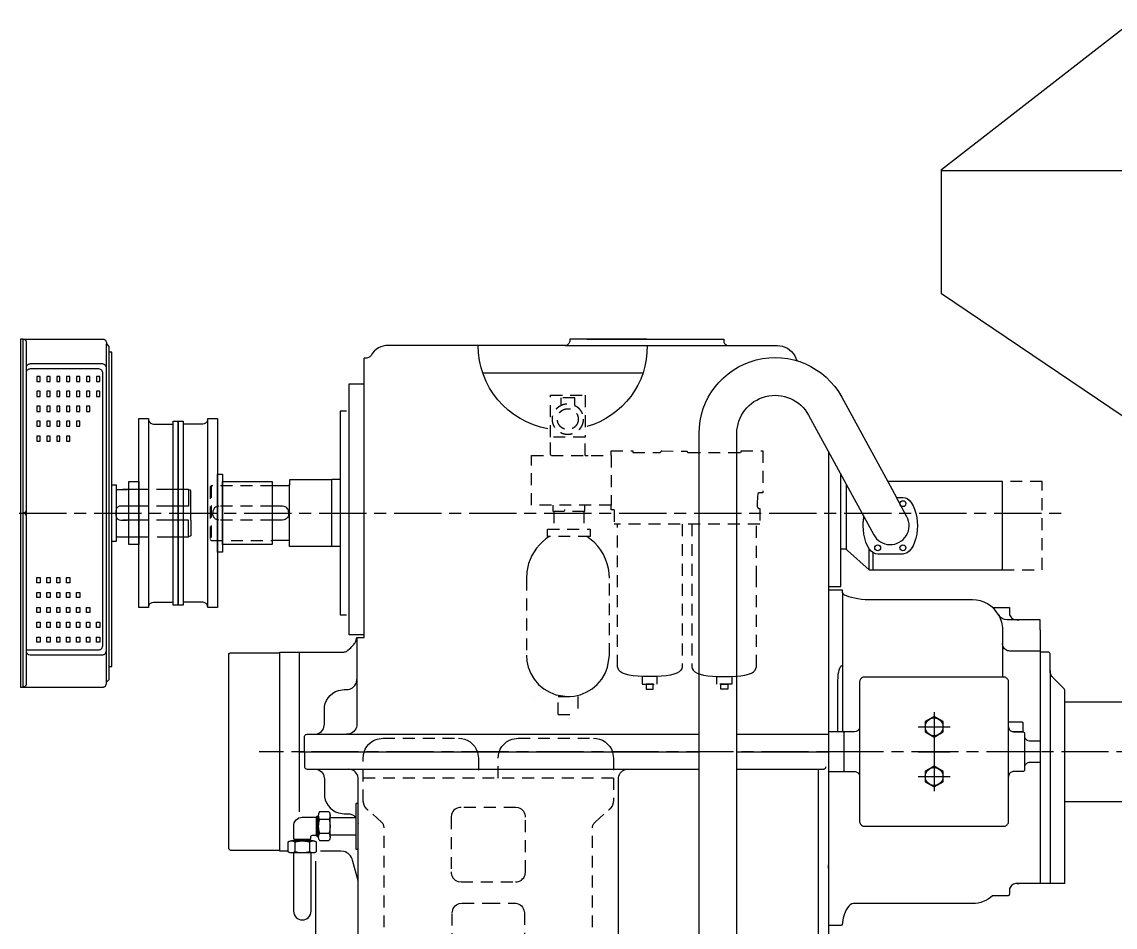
# Model space of a CAD drawing. Header units: millimetres. Extents: x -7277357 to 14022354, y -2768861 to 8298078.
# Drawn here: x -4490648 to -4270534, y 4190940 to 4373069 of the extents above; entities that cross this region are included whole.
import ezdxf

# ---------------------------------------------------------------- set-up
doc = ezdxf.new("R2010")
doc.units = ezdxf.units.MM
doc.header["$LTSCALE"] = 10
for name, pattern in [('0', [0]), ('1', [4, 2.4, -1.6]), ('10', [0]), ('2', [15.1, 9.5, -1.6, 2.4, -1.6]), ('3', [8, 6.4, -1.6]), ('5', [0])]:
    doc.linetypes.add(name, pattern=pattern)
for name, color, linetype in [('L0-1', 1, '0'), ('L1-1', 7, '1'), ('L2-1', 7, '2'), ('L3-1', 7, '3'), ('L5-1', 7, '5'), ('S10-101', 1, '10'), ('SL0-11', 1, '0'), ('SL2-101', 1, '2'), ('SL2-11', 1, '2')]:
    doc.layers.add(name, color=color, linetype=linetype)

# ---------------------------------------------------------------- blocks, each defined once
blk = doc.blocks.new('ENGINE')
at = {"layer": 'L0-1', "color": 7}
for p, q in [((9760, 1567), (10090, 1567)), ((9595.1, 1512), (9916.1, 1512)), ((9325.5, 1490), (9356, 1490)), ((9325.5, 985), (9325.5, 1490)), ((9759.9, 1235.5), (9759.9, 1237.2)), ((10291, 1230), (10291, 750)), ((9356, 985), (9325.5, 985)), ((10737, 913.3), (10737, 485)), ((9696.3, 859.6), (9696.3, 859.6)), ((10331.5, 790), (10329, 790)), ((10291, 710), (10321.6, 710)), ((10291, 514.8), (10291, 522.3))]:
    blk.add_line(p, q, dxfattribs=at)
for points in [[(9925.2, 1580), (9770, 1580), (9770, 1577), (9770, 1577), (9769.8, 1575.6), (9769.5, 1574.1), (9768.9, 1572.6), (9768.1, 1571.2), (9767, 1569.9), (9765.8, 1568.9), (9764.4, 1568), (9762.9, 1567.4), (9760, 1567), (9437.4, 1567), (9405, 1567, 0.292988), (9370.2, 1547.3, -0.296957), (9357.4, 1542), (9356, 1542)], [(9726, 1399.6, -0.363914), (9585.6, 1567)], [(9925.6, 1567, -0.34263), (9804.2, 1404.1)], [(9214.4, 573.9), (9214.4, 600, -0.434554), (9231.5, 618.2), (9259.1, 618.2), (9261.4, 620.5), (9263.7, 620.5)], [(9248.5, 573.9), (9248.5, 578.4, -0.414214), (9251.9, 581.8), (9259.1, 581.8), (9261.4, 579.5), (9263.7, 579.5)]]:
    blk.add_lwpolyline(points, format="xyb", dxfattribs=at)
for points in [[(9925.2, 1580), (10080, 1580), (10080, 1577), (10080, 1577), (10080.1, 1575.6), (10080.4, 1574.1), (10081, 1572.6), (10081.8, 1571.2), (10082.9, 1569.9), (10084.1, 1568.9), (10085.5, 1568), (10087, 1567.4), (10090, 1567), (10171, 1567), (10188, 1567), (10188, 1567), (10193, 1566.7), (10198.1, 1565.7), (10203.1, 1564), (10208, 1561.6), (10212.6, 1558.5), (10216.7, 1554.8), (10220.2, 1550.7), (10223.1, 1546.2), (10226.8, 1536.7)], [(9226, 750), (9226, 950), (9310.1, 950), (9310.1, 950), (9311.1, 950), (9312.2, 950.1), (9313.2, 950.2), (9314.2, 950.3), (9315.2, 950.4), (9316.2, 950.6), (9317.2, 950.9), (9318.2, 951.1), (9320.2, 951.7), (9320.2, 951.7), (9323.4, 954.3), (9326.3, 956.8), (9328.9, 959.1), (9331.3, 961.4), (9333.4, 963.5), (9335.1, 965.5), (9336.6, 967.4), (9337.7, 969.2), (9339.1, 972.2), (9341.2, 980), (9356, 980), (9356, 1542)], [(8703.6, 1505), (8697, 1505), (8697, 1494.7), (8703.6, 1494.7), (8703.6, 1505)], [(8723.6, 1505), (8717, 1505), (8717, 1494.7), (8723.6, 1494.7), (8723.6, 1505)], [(8743.6, 1505), (8737, 1505), (8737, 1494.7), (8743.6, 1494.7), (8743.6, 1505)], [(8763.6, 1505), (8757, 1505), (8757, 1494.7), (8763.6, 1494.7), (8763.6, 1505)], [(8783.6, 1505), (8777, 1505), (8777, 1494.7), (8783.6, 1494.7), (8783.6, 1505)], [(8803.6, 1505), (8797, 1505), (8797, 1494.7), (8803.6, 1494.7), (8803.6, 1505)], [(8823.6, 1505), (8817, 1505), (8817, 1494.7), (8823.6, 1494.7), (8823.6, 1505)], [(8703.6, 1475), (8697, 1475), (8697, 1464.7), (8703.6, 1464.7), (8703.6, 1475)], [(8723.6, 1475), (8717, 1475), (8717, 1464.7), (8723.6, 1464.7), (8723.6, 1475)], [(8743.6, 1475), (8737, 1475), (8737, 1464.7), (8743.6, 1464.7), (8743.6, 1475)], [(8763.6, 1475), (8757, 1475), (8757, 1464.7), (8763.6, 1464.7), (8763.6, 1475)], [(8783.6, 1475), (8777, 1475), (8777, 1464.7), (8783.6, 1464.7), (8783.6, 1475)], [(8803.6, 1475), (8797, 1475), (8797, 1464.7), (8803.6, 1464.7), (8803.6, 1475)], [(8823.6, 1475), (8817, 1475), (8817, 1464.7), (8823.6, 1464.7), (8823.6, 1475)], [(8703.6, 1445), (8697, 1445), (8697, 1434.7), (8703.6, 1434.7), (8703.6, 1445)], [(8723.6, 1445), (8717, 1445), (8717, 1434.7), (8723.6, 1434.7), (8723.6, 1445)], [(8743.6, 1445), (8737, 1445), (8737, 1434.7), (8743.6, 1434.7), (8743.6, 1445)], [(8763.6, 1445), (8757, 1445), (8757, 1434.7), (8763.6, 1434.7), (8763.6, 1445)], [(8783.6, 1445), (8777, 1445), (8777, 1434.7), (8783.6, 1434.7), (8783.6, 1445)], [(8803.6, 1445), (8797, 1445), (8797, 1434.7), (8803.6, 1434.7), (8803.6, 1445)], [(9320.2, 1435), (9308, 1435), (9308, 1025), (9320.2, 1025)], [(8703.6, 1415), (8697, 1415), (8697, 1404.7), (8703.6, 1404.7), (8703.6, 1415)], [(8723.6, 1415), (8717, 1415), (8717, 1404.7), (8723.6, 1404.7), (8723.6, 1415)], [(8743.6, 1415), (8737, 1415), (8737, 1404.7), (8743.6, 1404.7), (8743.6, 1415)], [(8763.6, 1415), (8757, 1415), (8757, 1404.7), (8763.6, 1404.7), (8763.6, 1415)], [(8783.6, 1415), (8777, 1415), (8777, 1404.7), (8783.6, 1404.7), (8783.6, 1415)], [(8703.6, 1385), (8697, 1385), (8697, 1374.7), (8703.6, 1374.7), (8703.6, 1385)], [(8723.6, 1385), (8717, 1385), (8717, 1374.7), (8723.6, 1374.7), (8723.6, 1385)], [(8743.6, 1385), (8737, 1385), (8737, 1374.7), (8743.6, 1374.7), (8743.6, 1385)], [(8763.6, 1385), (8757, 1385), (8757, 1374.7), (8763.6, 1374.7), (8763.6, 1385)], [(10291, 1353.3), (10291, 1230)], [(10291, 1082.1), (10316, 1082.1), (10316, 1308.7)], [(8703.6, 1090), (8697, 1090), (8697, 1100.3), (8703.6, 1100.3), (8703.6, 1090)], [(8723.6, 1090), (8717, 1090), (8717, 1100.3), (8723.6, 1100.3), (8723.6, 1090)], [(8743.6, 1090), (8737, 1090), (8737, 1100.3), (8743.6, 1100.3), (8743.6, 1090)], [(8763.6, 1090), (8757, 1090), (8757, 1100.3), (8763.6, 1100.3), (8763.6, 1090)], [(8703.6, 1060), (8697, 1060), (8697, 1070.3), (8703.6, 1070.3), (8703.6, 1060)], [(8723.6, 1060), (8717, 1060), (8717, 1070.3), (8723.6, 1070.3), (8723.6, 1060)], [(8743.6, 1060), (8737, 1060), (8737, 1070.3), (8743.6, 1070.3), (8743.6, 1060)], [(8763.6, 1060), (8757, 1060), (8757, 1070.3), (8763.6, 1070.3), (8763.6, 1060)], [(8783.6, 1060), (8777, 1060), (8777, 1070.3), (8783.6, 1070.3), (8783.6, 1060)], [(8703.6, 1030), (8697, 1030), (8697, 1040.3), (8703.6, 1040.3), (8703.6, 1030)], [(8723.6, 1030), (8717, 1030), (8717, 1040.3), (8723.6, 1040.3), (8723.6, 1030)], [(8743.6, 1030), (8737, 1030), (8737, 1040.3), (8743.6, 1040.3), (8743.6, 1030)], [(8763.6, 1030), (8757, 1030), (8757, 1040.3), (8763.6, 1040.3), (8763.6, 1030)], [(8783.6, 1030), (8777, 1030), (8777, 1040.3), (8783.6, 1040.3), (8783.6, 1030)], [(8803.6, 1030), (8797, 1030), (8797, 1040.3), (8803.6, 1040.3), (8803.6, 1030)], [(8703.6, 1000), (8697, 1000), (8697, 1010.3), (8703.6, 1010.3), (8703.6, 1000)], [(8723.6, 1000), (8717, 1000), (8717, 1010.3), (8723.6, 1010.3), (8723.6, 1000)], [(8743.6, 1000), (8737, 1000), (8737, 1010.3), (8743.6, 1010.3), (8743.6, 1000)], [(8763.6, 1000), (8757, 1000), (8757, 1010.3), (8763.6, 1010.3), (8763.6, 1000)], [(8783.6, 1000), (8777, 1000), (8777, 1010.3), (8783.6, 1010.3), (8783.6, 1000)], [(8803.6, 1000), (8797, 1000), (8797, 1010.3), (8803.6, 1010.3), (8803.6, 1000)], [(8823.6, 1000), (8817, 1000), (8817, 1010.3), (8823.6, 1010.3), (8823.6, 1000)], [(8703.6, 970), (8697, 970), (8697, 980.3), (8703.6, 980.3), (8703.6, 970)], [(8723.6, 970), (8717, 970), (8717, 980.3), (8723.6, 980.3), (8723.6, 970)], [(8743.6, 970), (8737, 970), (8737, 980.3), (8743.6, 980.3), (8743.6, 970)], [(8763.6, 970), (8757, 970), (8757, 980.3), (8763.6, 980.3), (8763.6, 970)], [(8783.6, 970), (8777, 970), (8777, 980.3), (8783.6, 980.3), (8783.6, 970)], [(8803.6, 970), (8797, 970), (8797, 980.3), (8803.6, 980.3), (8803.6, 970)], [(8823.6, 970), (8817, 970), (8817, 980.3), (8823.6, 980.3), (8823.6, 970)], [(9341.2, 980), (9341.2, 805), (9341.2, 805), (9341, 802.1), (9340.3, 799.1), (9339.1, 796.2), (9337.5, 793.4), (9335.3, 790.9), (9332.8, 788.7), (9330, 787.1), (9327.1, 785.9), (9321.2, 785), (9320.2, 785)], [(9186, 947), (9185, 948), (9086, 948), (9084.5, 946.6), (9083, 946.6), (9083, 924.6)], [(9202.6, 550), (9186, 550), (9186, 950), (9226, 950)], [(9083, 924.6), (9083, 555), (9086, 552), (9185, 552), (9186, 553)], [(10319, 923), (10317.5, 922.7), (10316, 921.6), (10314.5, 919.7), (10313.1, 917.1), (10311.9, 913.7), (10310.8, 909.7), (10310, 905.3), (10309.4, 900.6), (10309, 891.3), (10309, 790)], [(10653.5, 890), (10653.3, 891.4), (10653, 892.9), (10652.4, 894.4), (10651.6, 895.8), (10650.5, 897.1), (10649.3, 898.1), (10647.9, 899), (10646.4, 899.6), (10643.5, 900), (10363.5, 900), (10363.5, 900), (10362, 899.9), (10360.5, 899.6), (10359, 899), (10357.6, 898.1), (10356.4, 897.1), (10355.3, 895.8), (10354.5, 894.4), (10353.9, 892.9), (10353.5, 890), (10353.5, 875.6)], [(10353.5, 875.6), (10353.5, 610), (10353.5, 610), (10353.6, 608.6), (10353.9, 607.1), (10354.5, 605.6), (10355.3, 604.2), (10356.4, 602.9), (10357.6, 601.9), (10359, 601), (10360.5, 600.4), (10363.5, 600), (10643.5, 600), (10643.5, 600), (10644.9, 600.1), (10646.4, 600.4), (10647.9, 601), (10649.3, 601.9), (10650.5, 602.9), (10651.6, 604.2), (10652.4, 605.6), (10653, 607.1), (10653.5, 610), (10653.5, 890)], [(10353.5, 800), (10353.3, 798.6), (10353, 797.1), (10352.4, 795.6), (10351.6, 794.2), (10350.5, 792.9), (10349.3, 791.9), (10347.9, 791), (10346.4, 790.4), (10343.5, 790), (10324.6, 790), (10324.6, 790), (10324.1, 790), (10323.7, 789.9), (10323.2, 789.7), (10322.8, 789.4), (10322.4, 789.1), (10322.1, 788.7), (10321.9, 788.3), (10321.7, 787.9), (10321.6, 787), (10321.6, 713), (10321.6, 713), (10321.6, 712.6), (10321.7, 712.1), (10321.9, 711.7), (10322.1, 711.3), (10322.4, 710.9), (10322.8, 710.6), (10323.2, 710.3), (10323.7, 710.1), (10324.6, 710), (10343.5, 710), (10343.5, 710), (10344.9, 709.9), (10346.4, 709.6), (10347.9, 709), (10349.3, 708.1), (10350.5, 707.1), (10351.6, 705.8), (10352.4, 704.4), (10353, 702.9), (10353.5, 700)], [(10653.5, 800), (10653.6, 798.6), (10653.9, 797.1), (10654.5, 795.6), (10655.3, 794.2), (10656.4, 792.9), (10657.6, 791.9), (10659, 791), (10660.5, 790.4), (10663.5, 790), (10682.4, 790), (10682.4, 790), (10682.8, 790), (10683.2, 789.9), (10683.7, 789.7), (10684.1, 789.4), (10684.5, 789.1), (10684.8, 788.7), (10685, 788.3), (10685.2, 787.9), (10685.4, 787), (10685.4, 713), (10685.4, 713), (10685.3, 712.6), (10685.2, 712.1), (10685, 711.7), (10684.8, 711.3), (10684.5, 710.9), (10684.1, 710.6), (10683.7, 710.3), (10683.2, 710.1), (10682.4, 710), (10663.5, 710), (10663.5, 710), (10662, 709.9), (10660.5, 709.6), (10659, 709), (10657.6, 708.1), (10656.4, 707.1), (10655.3, 705.8), (10654.5, 704.4), (10653.9, 702.9), (10653.5, 700)], [(9236, 750), (9236, 780), (9236, 780), (9236, 780.7), (9236.2, 781.5), (9236.5, 782.2), (9236.9, 782.9), (9237.4, 783.5), (9238, 784.1), (9238.7, 784.5), (9239.5, 784.8), (9241, 785), (10030.3, 785)], [(10106.3, 785), (10291, 785)], [(10685.4, 784.4), (10685.4, 782), (10685.4, 782), (10685.5, 780.6), (10685.8, 779.1), (10686.4, 777.6), (10687.2, 776.2), (10688.3, 774.9), (10689.5, 773.9), (10690.9, 773), (10692.4, 772.4), (10695.4, 772), (10717, 772), (10717, 728), (10695.4, 728), (10695.4, 728), (10693.9, 727.9), (10692.4, 727.6), (10690.9, 727), (10689.5, 726.1), (10688.3, 725.1), (10687.2, 723.8), (10686.4, 722.4), (10685.8, 720.9), (10685.4, 718), (10685.4, 715.4)], [(10321.6, 750), (10291, 750)], [(10717, 750), (10653.5, 750)], [(9259.1, 618.2), (9259.1, 581.8)], [(9261.4, 579.5), (9261.4, 620.5)], [(9266, 628.9), (9265.5, 628.2), (9265.2, 627.6), (9264.8, 626.9), (9264.5, 626.2), (9264.3, 625.4), (9264.1, 624.7), (9263.9, 623.9), (9263.8, 623.2), (9263.7, 621.7), (9263.7, 621.7), (9263.7, 620.9), (9263.8, 620.1), (9263.9, 619.4), (9264.1, 618.6), (9264.3, 617.9), (9264.5, 617.1), (9264.8, 616.4), (9265.2, 615.7), (9266, 614.4)], [(9263.7, 621.7), (9263.7, 578.4)], [(9285.2, 628.9), (9266, 628.9)], [(9285.2, 628.9), (9285.6, 628.2), (9286, 627.6), (9286.3, 626.9), (9286.6, 626.2), (9286.9, 625.4), (9287.1, 624.7), (9287.2, 623.9), (9287.4, 623.2), (9287.5, 621.7), (9287.5, 621.7), (9287.4, 620.9), (9287.4, 620.1), (9287.2, 619.4), (9287.1, 618.6), (9286.9, 617.9), (9286.6, 617.1), (9286.3, 616.4), (9286, 615.7), (9285.2, 614.4)], [(9287.5, 578.4), (9287.5, 621.7)], [(9266, 614.4), (9265.5, 613), (9265.1, 611.6), (9264.8, 610.2), (9264.5, 608.8), (9264.3, 607.3), (9264, 605.9), (9263.9, 604.4), (9263.8, 602.9), (9263.7, 600), (9263.7, 600), (9263.7, 598.5), (9263.8, 597.1), (9263.9, 595.6), (9264, 594.2), (9264.3, 592.7), (9264.5, 591.3), (9264.8, 589.8), (9265.1, 588.4), (9266, 585.6)], [(9266, 614.4), (9285.2, 614.4)], [(9285.2, 614.4), (9285.6, 613), (9286, 611.6), (9286.3, 610.2), (9286.6, 608.8), (9286.9, 607.3), (9287.1, 605.9), (9287.2, 604.4), (9287.4, 602.9), (9287.5, 600), (9287.5, 600), (9287.4, 598.5), (9287.4, 597.1), (9287.2, 595.6), (9287.1, 594.2), (9286.9, 592.7), (9286.6, 591.3), (9286.3, 589.8), (9286, 588.4), (9285.2, 585.6)], [(9217.8, 570.5), (9217.8, 571), (9217.7, 571.5), (9217.5, 572), (9217.2, 572.5), (9216.8, 572.9), (9216.4, 573.3), (9215.9, 573.6), (9215.4, 573.8), (9214.4, 573.9), (9248.5, 573.9), (9248.5, 573.9), (9248, 573.9), (9247.5, 573.8), (9247, 573.6), (9246.5, 573.3), (9246.1, 572.9), (9245.7, 572.5), (9245.4, 572), (9245.2, 571.5), (9245.1, 570.5)], [(9266, 585.6), (9265.5, 584.9), (9265.2, 584.3), (9264.8, 583.6), (9264.5, 582.9), (9264.3, 582.1), (9264.1, 581.4), (9263.9, 580.6), (9263.8, 579.9), (9263.7, 578.4), (9263.7, 578.4), (9263.7, 577.6), (9263.8, 576.8), (9263.9, 576.1), (9264.1, 575.3), (9264.3, 574.6), (9264.5, 573.8), (9264.8, 573.1), (9265.2, 572.4), (9266, 571.1)], [(9285.2, 585.6), (9266, 585.6)], [(9285.2, 585.6), (9285.6, 584.9), (9286, 584.3), (9286.3, 583.6), (9286.6, 582.9), (9286.9, 582.1), (9287.1, 581.4), (9287.2, 580.6), (9287.4, 579.9), (9287.5, 578.4), (9287.5, 578.4), (9287.4, 577.6), (9287.4, 576.8), (9287.2, 576.1), (9287.1, 575.3), (9286.9, 574.6), (9286.6, 573.8), (9286.3, 573.1), (9286, 572.4), (9285.2, 571.1)], [(9202.6, 568.2), (9203.2, 568.6), (9203.9, 569), (9204.6, 569.4), (9205.3, 569.7), (9206, 569.9), (9206.8, 570.1), (9207.5, 570.3), (9208.3, 570.4), (9209.8, 570.5), (9209.8, 570.5), (9210.6, 570.5), (9211.3, 570.4), (9212.1, 570.3), (9212.8, 570.1), (9213.6, 569.9), (9214.3, 569.7), (9215, 569.4), (9215.7, 569), (9217, 568.2)], [(9202.6, 568.2), (9202.6, 549.1)], [(9253.1, 570.5), (9209.8, 570.5)], [(9217, 568.2), (9218.4, 568.7), (9219.8, 569), (9221.3, 569.4), (9222.7, 569.7), (9224.1, 569.9), (9225.6, 570.1), (9227.1, 570.3), (9228.5, 570.4), (9231.5, 570.5), (9231.5, 570.5), (9232.9, 570.5), (9234.4, 570.4), (9235.8, 570.3), (9237.3, 570.1), (9238.8, 569.9), (9240.2, 569.7), (9241.6, 569.4), (9243.1, 569), (9245.9, 568.2)], [(9217, 549.1), (9217, 568.2)], [(9245.9, 568.2), (9246.5, 568.6), (9247.2, 569), (9247.9, 569.4), (9248.6, 569.7), (9249.3, 569.9), (9250.1, 570.1), (9250.8, 570.3), (9251.6, 570.4), (9253.1, 570.5), (9253.1, 570.5), (9253.9, 570.5), (9254.6, 570.4), (9255.4, 570.3), (9256.1, 570.1), (9256.9, 569.9), (9257.6, 569.7), (9258.3, 569.4), (9259, 569), (9260.3, 568.2)], [(9245.9, 568.2), (9245.9, 549.1)], [(9260.3, 549.1), (9260.3, 568.2)], [(9266, 571.1), (9285.2, 571.1)], [(9202.6, 549.1), (9203.2, 548.7), (9203.9, 548.3), (9204.6, 548), (9205.3, 547.7), (9206, 547.4), (9206.8, 547.2), (9207.5, 547), (9208.3, 546.9), (9209.8, 546.8), (9209.8, 546.8), (9210.6, 546.9), (9211.3, 546.9), (9212.1, 547), (9212.8, 547.2), (9213.6, 547.4), (9214.3, 547.7), (9215, 548), (9215.7, 548.3), (9217, 549.1)], [(9209.8, 546.8), (9253.1, 546.8)], [(9217, 549.1), (9218.4, 548.7), (9219.8, 548.3), (9221.3, 548), (9222.7, 547.7), (9224.1, 547.4), (9225.6, 547.2), (9227.1, 547), (9228.5, 546.9), (9231.5, 546.8), (9231.5, 546.8), (9232.9, 546.9), (9234.4, 546.9), (9235.8, 547), (9237.3, 547.2), (9238.8, 547.4), (9240.2, 547.7), (9241.6, 548), (9243.1, 548.3), (9245.9, 549.1)], [(9245.9, 549.1), (9246.5, 548.7), (9247.2, 548.3), (9247.9, 548), (9248.6, 547.7), (9249.3, 547.4), (9250.1, 547.2), (9250.8, 547), (9251.6, 546.9), (9253.1, 546.8), (9253.1, 546.8), (9253.4, 546.8), (9253.7, 546.9), (9254, 546.9), (9254.2, 546.9), (9254.5, 546.9), (9254.8, 547), (9255.1, 547), (9255.4, 547), (9255.9, 547.2), (9255.9, 547.2), (9256.4, 547.3), (9256.9, 547.4), (9257.3, 547.6), (9257.8, 547.7), (9258.2, 547.9), (9258.7, 548.1), (9259.1, 548.4), (9259.5, 548.6), (9260.3, 549.1)]]:
    blk.add_lwpolyline(points, dxfattribs=at)
at = {"layer": 'L1-1', "color": 7}
for p, q in [((9731, 1348), (9731, 1383)), ((9801, 1346), (9801, 1383)), ((9048, 1285), (9048, 1175)), ((9737.8, 1234), (9737.8, 1197.8)), ((9798.1, 1234), (9798.1, 1197.8)), ((9859.5, 1236.5), (9859.5, 1207.7)), ((10152.4, 1207.7), (9859.5, 1207.7)), ((9996, 1207.7), (9996, 921)), ((10016, 1207.7), (10016, 921)), ((9746.4, 825), (9746.4, 860.9)), ((9746.4, 825), (9786.4, 825)), ((9858, 696.9), (9354, 696.9))]:
    blk.add_line(p, q, dxfattribs=at)
for points in [[(9801, 1383), (9731, 1383), (9731, 1467), (9801, 1467), (9801, 1383)], [(9780, 1446.7), (9780, 1462), (9752, 1462), (9752, 1446.7)], [(9853, 1346), (9853, 1246), (9693, 1246), (9693, 1346), (9853, 1346)], [(9171, 1285), (9048, 1285), (9046, 1283), (9046, 1177), (9048, 1175), (9171, 1175)], [(10641, 1115.7), (10721, 1115.7), (10721, 1293.5), (10641, 1293.5)], [(9171, 1244), (9063.5, 1244), (9056.8, 1242.1), (9054.6, 1240.3), (9051.2, 1233.9), (9051, 1230.8), (9051, 1230.8)], [(9735.6, 1246), (9735.6, 1234), (9794.1, 1234), (9800.3, 1234), (9800.3, 1246)], [(9859.5, 1236.5), (9853, 1236.5), (9853, 1246)], [(9171, 1216), (9063.5, 1216), (9056.8, 1217.9), (9054.6, 1219.7), (9051.2, 1226.1), (9051, 1229.2), (9051, 1229.2)], [(9725, 1197.8), (9811, 1197.8), (9811, 1182.8), (9725, 1182.8), (9725, 1197.8)], [(9996, 921), (9995.3, 917.2), (9993.4, 913.8), (9990.1, 910.8), (9985.6, 908.2), (9979.7, 906), (9972.6, 904.2), (9964.1, 902.8), (9954.4, 901.8), (9931, 901), (9931, 901), (9918.6, 901.2), (9907.6, 901.8), (9897.8, 902.8), (9889.4, 904.2), (9882.2, 906), (9876.4, 908.2), (9871.8, 910.8), (9868.6, 913.8), (9866, 921), (9866, 1207.7)], [(10016, 921), (10016.6, 917.2), (10018.6, 913.8), (10021.8, 910.8), (10026.4, 908.2), (10032.2, 906), (10039.4, 904.2), (10047.8, 902.8), (10057.6, 901.8), (10081, 901), (10081, 901), (10093.3, 901.2), (10104.4, 901.8), (10114.1, 902.8), (10122.6, 904.2), (10129.7, 906), (10135.6, 908.2), (10140.1, 910.8), (10143.4, 913.8), (10146, 921), (10146, 1091.1), (10146, 1100.1), (10146, 1207.7)], [(9728.5, 1182.8), (9721.5, 1177.9), (9715, 1172.3), (9708.8, 1166.1), (9703.2, 1159.3), (9698.2, 1152.1), (9693.8, 1144.5), (9690.2, 1136.5), (9687.2, 1128.4), (9683.6, 1111.8), (9682.9, 1098), (9682.9, 944.4), (9682.9, 944.4), (9683.7, 932.3), (9686.5, 919.9), (9691.4, 907.6), (9698.4, 895.9), (9707.3, 885.4), (9717.8, 876.5), (9729.5, 869.5), (9741.8, 864.6), (9766.4, 860.9), (9766.4, 860.9), (9778.5, 861.8), (9790.9, 864.6), (9803.2, 869.5), (9814.9, 876.5), (9825.4, 885.4), (9834.3, 895.9), (9841.3, 907.6), (9846.2, 919.9), (9849.9, 944.4), (9849.9, 1099.3), (9849.9, 1099.3), (9849.4, 1108.9), (9848, 1118.5), (9845.5, 1128.2), (9842.1, 1137.6), (9837.7, 1146.7), (9832.4, 1155.3), (9826.3, 1163.3), (9819.5, 1170.6), (9804.2, 1182.8)], [(9916, 886), (9946, 886), (9946, 901), (9916, 901), (9916, 886)], [(9924, 876), (9938, 876), (9938, 886), (9924, 886), (9924, 876)], [(10096, 886), (10066, 886), (10066, 901), (10096, 901), (10096, 886)], [(10088, 876), (10074, 876), (10074, 886), (10088, 886), (10088, 876)], [(9746.4, 860.9), (9786.4, 860.9), (9786.4, 825)], [(9354, 650), (9354, 737), (9354, 737), (9354.4, 742.8), (9355.7, 748.8), (9358.1, 754.7), (9361.4, 760.2), (9365.7, 765.3), (9370.7, 769.6), (9376.3, 772.9), (9382.2, 775.2), (9394, 777), (9546, 777), (9546, 777), (9551.8, 776.6), (9557.7, 775.2), (9563.6, 772.9), (9569.2, 769.6), (9574.2, 765.3), (9578.5, 760.2), (9581.8, 754.7), (9584.2, 748.8), (9586, 737), (9586, 696.9)], [(9626, 696.9), (9626, 737), (9626, 737), (9626.4, 742.8), (9627.7, 748.8), (9630.1, 754.7), (9633.4, 760.2), (9637.7, 765.3), (9642.7, 769.6), (9648.3, 772.9), (9654.2, 775.2), (9666, 777), (9818, 777), (9818, 777), (9823.8, 776.6), (9829.7, 775.2), (9835.6, 772.9), (9841.2, 769.6), (9846.2, 765.3), (9850.5, 760.2), (9853.8, 754.7), (9856.2, 748.8), (9858, 737), (9858, 650)], [(9531, 508), (9531.2, 505.1), (9531.8, 502.1), (9533, 499.2), (9534.7, 496.4), (9536.8, 493.9), (9539.3, 491.7), (9542.1, 490.1), (9545.1, 488.9), (9551, 488), (9661, 488), (9661, 488), (9663.9, 488.2), (9666.8, 488.9), (9669.8, 490.1), (9672.6, 491.7), (9675.1, 493.9), (9677.2, 496.4), (9678.9, 499.2), (9680.1, 502.1), (9681, 508), (9681, 618), (9681, 618), (9680.7, 620.9), (9680.1, 623.9), (9678.9, 626.8), (9677.2, 629.6), (9675.1, 632.1), (9672.6, 634.3), (9669.8, 635.9), (9666.8, 637.1), (9661, 638), (9551, 638), (9551, 638), (9548.1, 637.8), (9545.1, 637.1), (9542.1, 635.9), (9539.3, 634.3), (9536.8, 632.1), (9534.7, 629.6), (9533, 626.8), (9531.8, 623.9), (9531, 618), (9531, 508)], [(9606, 445.5), (9658.5, 445.5), (9658.5, 445.5), (9661.4, 445.3), (9664.3, 444.6), (9667.3, 443.4), (9670.1, 441.8), (9672.6, 439.6), (9674.7, 437.1), (9676.4, 434.3), (9677.6, 431.4), (9678.5, 425.5), (9678.5, 320.5)], [(9533.5, 320.5), (9533.5, 425.5), (9533.5, 425.5), (9533.7, 428.4), (9534.3, 431.4), (9535.5, 434.3), (9537.2, 437.1), (9539.3, 439.6), (9541.8, 441.8), (9544.6, 443.4), (9547.6, 444.6), (9553.5, 445.5), (9606, 445.5)]]:
    blk.add_lwpolyline(points, dxfattribs=at)
for points in [[(9853, 1346), (9853, 1355), (9897.1, 1355), (9897.1, 1351.8), (9951.7, 1351.8), (9955.5, 1355), (9954.4, 1355), (10006, 1354.8), (10006, 1354.8), (10006, 1354.8), (10006, 1354.3), (10006.1, 1353.9), (10006.3, 1353.4), (10006.5, 1353), (10006.8, 1352.6), (10007.2, 1352.3), (10007.6, 1352.1), (10008.1, 1351.9), (10009, 1351.8), (10114.8, 1351.8), (10114.8, 1355), (10159, 1355), (10159, 1271), (10150.5, 1271), (10150.5, 1271), (10149.9, 1270.7), (10149.3, 1269.9), (10148.8, 1268.6), (10148.4, 1266.7), (10148, 1264.2), (10147.8, 1261.3), (10147.6, 1257.7), (10147.4, 1253.7), (10147.4, 1243.9), (10147.4, 1243.9, 0.410369), (10152.4, 1239), (10152.4, 1207.7)], [(9396.1, 356.7), (9396.1, 597.1), (9396.1, 597.1), (9396, 598.3), (9395.9, 599.6), (9395.6, 600.8), (9395.2, 602), (9394.8, 603.2), (9394.2, 604.3), (9393.5, 605.4), (9392.8, 606.4), (9391.1, 608.2), (9363.9, 632.7, -0.267755), (9354, 650)], [(9815.8, 356.7), (9815.8, 597.1), (9815.8, 597.1), (9815.9, 598.3), (9816, 599.6), (9816.3, 600.8), (9816.7, 602), (9817.1, 603.2), (9817.7, 604.3), (9818.4, 605.4), (9819.1, 606.4), (9820.8, 608.2), (9848, 632.7, 0.267755), (9858, 650)]]:
    blk.add_lwpolyline(points, format="xyb", dxfattribs=at)
for radius in [31, 21]:
    blk.add_circle((9766, 1419), radius, dxfattribs=at)
at = {"layer": 'L2-1', "color": 7}
blk.add_line((7453.4, 1230), (10765.9, 1230), dxfattribs=at)
at = {"layer": 'L3-1', "color": 7}
for p, q in [((9002, 1277.5), (8870, 1277.5)), ((9002, 1244), (8870, 1244)), ((9002, 1216), (8870, 1216))]:
    blk.add_line(p, q, dxfattribs=at)
for points in [[(9007, 1216), (9007, 1275.5), (9002, 1277.5), (9002, 1244)], [(8859, 1182.5), (9002, 1182.5), (9002, 1216)], [(9007, 1216), (9007, 1184.5), (9002, 1182.5)]]:
    blk.add_lwpolyline(points, dxfattribs=at)
at = {"layer": 'L5-1', "color": 7}
for p, q in [((9731, 1348), (9731, 1346)), ((9801, 1346), (9806.8, 1346)), ((8857, 1277.5), (8879, 1277.5)), ((8859, 1182.5), (8857, 1182.5)), ((9287.5, 617.5), (9339, 617.5)), ((9287.5, 582.5), (9339, 582.5)), ((9249, 429), (9249, 546.8))]:
    blk.add_line(p, q, dxfattribs=at)
for points in [[(8664.3, 905), (8664.3, 880), (8669.3, 880), (8669.3, 1580), (8664.3, 1580), (8664.3, 905)], [(8669.3, 1580), (8670.2, 1579.9), (8671.1, 1579.8), (8672, 1579.5), (8672.8, 1579.1), (8673.6, 1578.5), (8674.2, 1577.9), (8674.7, 1577.2), (8675.1, 1576.5), (8675.3, 1575), (8675.3, 1236), (8675.3, 1236), (8675.3, 1235.1), (8675.1, 1234.2), (8674.7, 1233.4), (8674.2, 1232.5), (8673.6, 1231.8), (8672.8, 1231.1), (8672, 1230.6), (8671.1, 1230.3), (8669.3, 1230), (8669.3, 1230), (8670.2, 1229.9), (8671.1, 1229.7), (8672, 1229.4), (8672.8, 1228.9), (8673.6, 1228.2), (8674.2, 1227.5), (8674.7, 1226.6), (8675.1, 1225.8), (8675.3, 1224), (8675.3, 885), (8675.3, 885), (8675.3, 884.3), (8675.1, 883.5), (8674.7, 882.8), (8674.2, 882.1), (8673.6, 881.5), (8672.8, 880.9), (8672, 880.5), (8671.1, 880.2), (8669.3, 880)], [(8669.3, 1580), (8830, 1580), (8830, 1580), (8831, 1579.9), (8832, 1579.7), (8833, 1579.3), (8834, 1578.7), (8834.9, 1577.9), (8835.7, 1577.1), (8836.2, 1576.1), (8836.6, 1575.1), (8837, 1573), (8837, 1570.5)], [(8837, 1570.5), (8842, 1565.5), (8842, 894.5), (8837, 889.5), (8837, 1570.5)], [(8842, 921.5), (8848, 921.5), (8848, 1553.5), (8842, 1553.5)], [(8837, 1522), (8836.9, 1523.2), (8836.6, 1524.4), (8836.1, 1525.5), (8835.5, 1526.6), (8834.6, 1527.7), (8833.6, 1528.5), (8832.5, 1529.2), (8831.3, 1529.6), (8829, 1530), (8683.3, 1530), (8683.3, 1530), (8682.2, 1529.9), (8681, 1529.6), (8679.8, 1529.2), (8678.7, 1528.5), (8677.7, 1527.7), (8676.8, 1526.6), (8676.2, 1525.5), (8675.7, 1524.4), (8675.3, 1522), (8675.3, 953), (8675.3, 953), (8675.4, 951.8), (8675.7, 950.7), (8676.2, 949.5), (8676.8, 948.4), (8677.7, 947.3), (8678.7, 946.5), (8679.8, 945.8), (8681, 945.4), (8683.3, 945), (8829, 945), (8829, 945), (8830.1, 945.1), (8831.3, 945.4), (8832.5, 945.8), (8833.6, 946.5), (8834.6, 947.3), (8835.5, 948.4), (8836.1, 949.5), (8836.6, 950.7), (8837, 953), (8837, 1522)], [(8683.3, 1520), (8682.2, 1519.9), (8681, 1519.6), (8679.8, 1519.2), (8678.7, 1518.5), (8677.7, 1517.7), (8676.8, 1516.6), (8676.2, 1515.5), (8675.7, 1514.4), (8675.3, 1512), (8675.3, 955), (8821.6, 955), (8821.6, 955), (8822.8, 955.1), (8824, 955.4), (8825.2, 955.8), (8826.3, 956.5), (8827.3, 957.3), (8828.2, 958.4), (8828.8, 959.5), (8829.3, 960.6), (8829.6, 963), (8829.6, 1512), (8829.6, 1512), (8829.6, 1513.2), (8829.3, 1514.4), (8828.8, 1515.5), (8828.2, 1516.6), (8827.3, 1517.7), (8826.3, 1518.5), (8825.2, 1519.2), (8824, 1519.6), (8821.6, 1520), (8683.3, 1520)], [(8922, 1040), (8902, 1040), (8902, 1420), (8922, 1420), (8922, 1040)], [(8922, 1420), (8922, 1419.2), (8922, 1419.2), (8922.1, 1417.8), (8922.4, 1416.3), (8923, 1414.8), (8923.8, 1413.4), (8924.9, 1412.2), (8926.1, 1411.1), (8927.5, 1410.3), (8929, 1409.7), (8932, 1409.2), (8971.5, 1409.2)], [(8981.5, 1045), (8971.5, 1045), (8971.5, 1415), (8981.5, 1415), (8981.5, 1045)], [(8991.5, 1045), (8981.5, 1045), (8981.5, 1415), (8991.5, 1415), (8991.5, 1045)], [(9041, 1420), (9041, 1419.2), (9041, 1419.2), (9040.8, 1417.8), (9040.5, 1416.3), (9039.9, 1414.8), (9039.1, 1413.4), (9038, 1412.2), (9036.8, 1411.1), (9035.4, 1410.3), (9033.9, 1409.7), (9031, 1409.2), (8991.5, 1409.2)], [(9061, 1040), (9041, 1040), (9041, 1420), (9061, 1420), (9061, 1040)], [(9061, 1308.6), (9071, 1308.6), (9071, 1151.4), (9061, 1151.4), (9061, 1308.6)], [(10326.4, 1288.3), (10326.4, 1157.1), (10316, 1157.1), (10316, 1308.7)], [(8857, 1287), (8857, 1173), (8848, 1173), (8848, 1287), (8857, 1287)], [(8902, 1166.5), (8882, 1166.5), (8882, 1293.5), (8902, 1293.5), (8902, 1166.5)], [(9171, 1166.5), (9071, 1166.5), (9071, 1293.5), (9171, 1293.5), (9171, 1166.5)], [(10326.4, 1157.1), (10329, 1154.8), (10372.7, 1115.7), (10641, 1115.7), (10641, 1293.5), (10410.1, 1293.5)], [(10427.5, 1261.6), (10440.7, 1261.6), (10440.7, 1261.6), (10444.9, 1261), (10449.2, 1259.1), (10453.5, 1255.8), (10457.6, 1251), (10461.2, 1244.9), (10464.3, 1237.8), (10466.8, 1229.8), (10468.5, 1221.4), (10469.8, 1204.7), (10469.8, 1204.7), (10469.5, 1196.4), (10468.5, 1187.9), (10466.8, 1179.5), (10464.3, 1171.5), (10461.2, 1164.3), (10457.6, 1158.2), (10453.5, 1153.5), (10449.2, 1150.1), (10440.7, 1147.6), (10389.9, 1147.6), (10389.9, 1147.6), (10385.6, 1148.2), (10381.3, 1150.1), (10377, 1153.4), (10373, 1158.2), (10369.3, 1164.3), (10366.2, 1171.5), (10363.8, 1179.4), (10362, 1187.9), (10360.8, 1204.6), (10360.8, 1204.6), (10360.8, 1206.4), (10360.8, 1208.2), (10360.9, 1210), (10361, 1211.9), (10361.1, 1213.7), (10361.3, 1215.5), (10361.5, 1217.2), (10361.7, 1219), (10362.2, 1222.5)], [(8879, 1244), (8870, 1244), (8866, 1244), (8866, 1244), (8864.5, 1243.9), (8863, 1243.6), (8861.5, 1243), (8860.1, 1242.1), (8858.9, 1241.1), (8857.8, 1239.8), (8857, 1238.4), (8856.4, 1236.9), (8856, 1234), (8856, 1226), (8856, 1226), (8856.1, 1224.6), (8856.4, 1223.1), (8857, 1221.6), (8857.8, 1220.2), (8858.9, 1218.9), (8860.1, 1217.9), (8861.5, 1217), (8863, 1216.4), (8866, 1216), (8879, 1216)], [(10372.7, 1115.7), (10372.7, 1158.6)], [(10380.3, 1150.8), (10380.3, 1115.7)], [(8922, 1040), (8922, 1040.8), (8922, 1040.8), (8922.1, 1042.2), (8922.4, 1043.7), (8923, 1045.2), (8923.8, 1046.6), (8924.9, 1047.8), (8926.1, 1048.9), (8927.5, 1049.7), (8929, 1050.3), (8932, 1050.8), (8971.5, 1050.8)], [(9041, 1040), (9041, 1040.8), (9041, 1040.8), (9040.8, 1042.2), (9040.5, 1043.7), (9039.9, 1045.2), (9039.1, 1046.6), (9038, 1047.8), (9036.8, 1048.9), (9035.4, 1049.7), (9033.9, 1050.3), (9031, 1050.8), (8991.5, 1050.8)], [(8669.3, 880), (8830, 880), (8830, 880), (8831, 880.1), (8832, 880.3), (8833, 880.7), (8834, 881.3), (8834.9, 882), (8835.7, 882.9), (8836.2, 883.9), (8836.6, 884.9), (8837, 887), (8837, 889.5)], [(9344, 646), (9339, 646), (9339, 554), (9344, 554)]]:
    blk.add_lwpolyline(points, dxfattribs=at)
for points in [[(10030.3, 89.6), (10030.3, 1186.5), (10030.3, 1390, -0.777153), (10317.6, 1463.2), (10410.1, 1293.5), (10427.5, 1261.6)], [(10106.3, 89.6), (10106.3, 1186.5), (10106.3, 1390, -0.777153), (10250.9, 1426.8), (10381.9, 1186.4, 1), (10448.6, 1222.8), (10427.5, 1261.6)], [(9214, 546.8), (9214, 429, 1), (9249, 429)]]:
    blk.add_lwpolyline(points, format="xyb", dxfattribs=at)
for centre in [(10440.7, 1249), (10389.9, 1160.1), (10440.7, 1160.1)]:
    blk.add_circle(centre, 6, dxfattribs=at)
at = {"layer": 'S10-101', "color": 7}
for points in [[(11170.6, 1375), (11158.6, 1375), (11158.6, 1372), (10962.5, 1371.6), (10518.6, 1671), (10518.6, 1921), (10900.7, 2218.3), (11053.7, 2199.9)], [(10518.6, 1919.6), (11158.6, 1919.6), (11158.6, 1375)]]:
    blk.add_lwpolyline(points, dxfattribs=at)
at = {"layer": 'SL0-11', "color": 7}
for p, q in [((9805, 1580), (10045, 1580)), ((9206, 1175), (9206, 1288)), ((9291, 1163), (9291, 1297)), ((10319, 1070.5), (10319, 790)), ((10717, 995), (10717, 485)), ((10767, 485), (10767, 862.5)), ((10337, 790), (10291, 790)), ((10767, 485), (10717, 485))]:
    blk.add_line(p, q, dxfattribs=at)
for points in [[(9308, 1297.5), (9291, 1297.5), (9291, 1297), (9284.8, 1297), (9206, 1297), (9206, 1288), (9206, 1288), (9205.9, 1287.6), (9205.8, 1287.1), (9205.6, 1286.7), (9205.4, 1286.3), (9205.1, 1285.9), (9204.7, 1285.6), (9204.3, 1285.3), (9203.8, 1285.1), (9203, 1285), (9171, 1285)], [(9204, 1231.5), (9203.8, 1233.3), (9203.4, 1235.2), (9202.7, 1237), (9201.6, 1238.8), (9200.3, 1240.3), (9198.7, 1241.7), (9197, 1242.7), (9195.1, 1243.4), (9191.5, 1244), (9171, 1244)], [(9204, 1231.5), (9204, 1228.5), (9204, 1228.5), (9203.8, 1226.7), (9203.4, 1224.8), (9202.7, 1223), (9201.6, 1221.2), (9200.3, 1219.7), (9198.7, 1218.3), (9197, 1217.3), (9195.1, 1216.6), (9191.5, 1216), (9171, 1216)], [(9308, 1162.5), (9291, 1162.5), (9291, 1163), (9284.8, 1163), (9206, 1163), (9206, 1172), (9206, 1172), (9205.9, 1172.4), (9205.8, 1172.9), (9205.6, 1173.3), (9205.4, 1173.7), (9205.1, 1174.1), (9204.7, 1174.4), (9204.3, 1174.7), (9203.8, 1174.9), (9203, 1175), (9171, 1175)], [(10621.2, 1040), (10655, 1040), (10655, 1030), (10655, 1030), (10655.1, 1027.8), (10655.6, 1025.6), (10656.5, 1023.4), (10657.7, 1021.3), (10659.3, 1019.4), (10661.2, 1017.8), (10663.3, 1016.5), (10665.5, 1015.7), (10670, 1015), (10673.9, 1015)], [(10717, 952.5), (10656, 952.5), (10656, 952.5), (10653.8, 952.7), (10651.5, 953.2), (10649.3, 954), (10647.2, 955.3), (10645.3, 956.9), (10643.7, 958.8), (10642.5, 960.9), (10641.6, 963.1), (10641, 967.5)], [(10767, 862.5), (10767, 870.9), (10767, 870.9), (10766.9, 871.6), (10766.8, 872.4), (10766.7, 873.2), (10766.5, 873.9), (10766.2, 874.7), (10765.9, 875.4), (10765.5, 876.1), (10765, 876.8), (10764, 877.9), (10742.8, 899.1), (10742.8, 899.1), (10741.8, 900.3), (10740.8, 901.5), (10739.9, 902.8), (10739.1, 904.2), (10738.5, 905.6), (10737.9, 907.1), (10737.5, 908.6), (10737.2, 910.2), (10737, 913.3), (10737, 947), (10737, 947), (10736.9, 947.4), (10736.8, 947.9), (10736.6, 948.3), (10736.4, 948.7), (10736.1, 949.1), (10735.7, 949.4), (10735.3, 949.7), (10734.8, 949.9), (10734, 950), (10717, 950)], [(9256, 785), (9258.9, 785.2), (9261.8, 785.9), (9264.8, 787.1), (9267.6, 788.7), (9270.1, 790.9), (9272.2, 793.4), (9273.9, 796.2), (9275.1, 799.1), (9276, 805), (9276, 835), (9276, 835), (9276.4, 840.8), (9277.7, 846.8), (9280.1, 852.7), (9283.4, 858.2), (9287.7, 863.3), (9292.7, 867.6), (9298.3, 870.9), (9304.2, 873.2), (9316, 875), (9321.2, 875), (9321.2, 875), (9324.1, 875.2), (9327.1, 875.9), (9330, 877.1), (9332.8, 878.7), (9335.3, 880.9), (9337.5, 883.4), (9339.1, 886.2), (9340.3, 889.1), (9341.2, 895)], [(10767, 850), (10906, 850), (10906, 847.5), (10906, 847.5), (10906, 846.9), (10906.2, 846.4), (10906.5, 845.8), (10907, 845.3), (10907.5, 844.9), (10908.2, 844.6), (10908.9, 844.5), (10909.5, 844.6), (10910.6, 845), (10941, 845)], [(10521.5, 789.6), (10521.5, 810.4), (10503.5, 820.8), (10485.5, 810.4), (10485.5, 789.6), (10503.5, 779.2), (10521.5, 789.6)], [(10653.5, 809.7), (10653.5, 809.8), (10653.6, 809.8), (10653.7, 809.9), (10653.8, 809.9), (10653.9, 809.9), (10654, 810), (10654.1, 810), (10654.2, 810), (10654.5, 810), (10680, 810), (10680, 810), (10680.2, 810), (10680.5, 809.9), (10680.8, 809.8), (10681.1, 809.6), (10681.4, 809.4), (10681.6, 809.2), (10681.7, 808.9), (10681.9, 808.6), (10682, 808), (10682, 790), (10661.9, 790)], [(9226, 628.7), (9226, 750), (10030.3, 750)], [(9236, 750), (9236, 720), (9236, 720), (9236, 719.3), (9236.2, 718.5), (9236.5, 717.8), (9236.9, 717.1), (9237.4, 716.5), (9238, 715.9), (9238.7, 715.5), (9239.5, 715.2), (9241, 715), (10030.3, 715)], [(10106.3, 750), (10291, 750), (10291, 0)], [(9256, 715), (9258.9, 714.8), (9261.8, 714.1), (9264.8, 712.9), (9267.6, 711.3), (9270.1, 709.1), (9272.2, 706.6), (9273.9, 703.8), (9275.1, 700.9), (9276, 695), (9276, 665), (9276, 665), (9276.4, 659.2), (9277.7, 653.2), (9280.1, 647.3), (9283.4, 641.8), (9287.7, 636.7), (9292.7, 632.4), (9298.3, 629.1), (9304.2, 626.8), (9316, 625), (9324, 625), (9324, 625), (9325.6, 624.9), (9327.3, 624.7), (9328.9, 624.4), (9330.6, 623.9), (9332.2, 623.2), (9333.7, 622.5), (9335.2, 621.6), (9336.5, 620.5), (9339, 618.2)], [(9313.1, 45), (9315.7, 45.2), (9318.4, 45.7), (9321, 46.7), (9323.6, 48), (9325.9, 49.7), (9328, 51.7), (9329.8, 54), (9331.1, 56.5), (9332.8, 61.5), (9344, 125), (9344, 695), (9344, 695), (9343.7, 697.9), (9343.1, 700.9), (9341.9, 703.8), (9340.2, 706.6), (9338.1, 709.2), (9335.6, 711.3), (9332.8, 713), (9329.8, 714.1), (9324, 715)], [(9898.8, 45), (9896.2, 45.2), (9893.5, 45.7), (9890.9, 46.7), (9888.3, 48), (9886, 49.7), (9883.9, 51.7), (9882.2, 54), (9880.8, 56.5), (9879.1, 61.5), (9868, 125), (9868, 695), (9868, 695), (9868.2, 697.9), (9868.8, 700.9), (9870, 703.8), (9871.7, 706.6), (9873.8, 709.2), (9876.3, 711.3), (9879.1, 713), (9882.1, 714.1), (9888, 715)], [(10106.3, 715), (10281, 715), (10281, 715), (10281.7, 715.1), (10282.4, 715.2), (10283.2, 715.5), (10283.9, 715.9), (10284.5, 716.5), (10285, 717.1), (10285.4, 717.8), (10285.7, 718.5), (10286, 720)], [(10271, 0), (10271, 715)], [(10521.5, 689.6), (10521.5, 710.4), (10503.5, 720.8), (10485.5, 710.4), (10485.5, 689.6), (10503.5, 679.2), (10521.5, 689.6)], [(10767, 650), (10906, 650), (10906, 652.5), (10906, 652.5), (10906, 653.1), (10906.2, 653.6), (10906.5, 654.2), (10907, 654.7), (10907.5, 655.1), (10908.2, 655.4), (10908.9, 655.5), (10909.5, 655.4), (10910.6, 655), (10941, 655)], [(9343.9, 605.6), (9343.9, 605.6), (9343.9, 605.5), (9343.9, 605.4), (9343.9, 605.4), (9344, 605.3), (9344, 605.2), (9344, 605.2), (9344, 605.1), (9344, 605)], [(9191.8, 255), (9192.6, 255), (9193.4, 255.1), (9194.1, 255.3), (9194.9, 255.5), (9195.6, 255.8), (9196.4, 256.1), (9197.1, 256.5), (9197.7, 256.9), (9198.9, 257.9), (9252.3, 311.4), (9256, 315.1), (9259, 318), (9259, 529.6)], [(9344, 390.5), (9344, 490), (9332.8, 531.5), (9332.8, 531.5), (9331.9, 534.4), (9330.5, 537.3), (9328.6, 540.1), (9326.5, 542.6), (9323.9, 544.8), (9321.1, 546.7), (9318.1, 548.2), (9314.9, 549.2), (9308.7, 550), (9268.4, 550)], [(10318.3, 401.8), (10318, 401.4), (10317.8, 401.2), (10317.5, 400.9), (10317.2, 400.7), (10316.8, 400.5), (10316.5, 400.3), (10316.1, 400.2), (10315.7, 400.1), (10315, 400), (10291, 400)]]:
    blk.add_lwpolyline(points, dxfattribs=at)
for points in [[(10717, 995), (10717, 1015), (10703.9, 1015), (10650.5, 1015, -0.26988), (10633.1, 1025.1, 0.26988), (10581, 1055.5), (10574.6, 1055.5), (10365, 1055.5), (10365, 1055.5), (10357.5, 1056.3), (10350.2, 1057.4), (10343.4, 1058.6), (10337.1, 1060), (10331.6, 1061.6), (10327, 1063.3), (10323.4, 1065.1), (10320.9, 1066.9), (10319, 1070.5), (10319, 1075), (10315, 1075), (10291, 1075)], [(10633.1, 1025.1, -0.129821), (10641, 995.5), (10641, 900)], [(10717, 485), (10703.9, 485), (10670, 485), (10673.9, 485), (10670, 485), (10670, 485), (10667.8, 484.8), (10665.5, 484.3), (10663.3, 483.5), (10661.2, 482.2), (10659.3, 480.6), (10657.7, 478.7), (10656.5, 476.6), (10655.6, 474.4), (10655, 470), (10655, 464), (10655, 463), (10655, 463), (10654.9, 462.6), (10654.8, 462.1), (10654.6, 461.7), (10654.4, 461.3), (10654.1, 460.9), (10653.7, 460.6), (10653.3, 460.3), (10652.8, 460.1), (10652, 460), (10621.2, 460, -0.18591), (10581, 444.5), (10574.6, 444.5), (10341, 444.5), (10341, 444.5), (10337.7, 443.6), (10334.7, 441.9), (10331.8, 439.4), (10329.1, 436.1), (10326.6, 432.1), (10324.4, 427.3), (10322.4, 421.8), (10320.7, 415.6), (10318.3, 401.8)]]:
    blk.add_lwpolyline(points, format="xyb", dxfattribs=at)
for centre in [(10503.5, 800), (10503.5, 700)]:
    blk.add_circle(centre, 18, dxfattribs=at)
at = {"layer": 'SL2-101', "color": 7}
blk.add_line((16290.9, 750), (9144.3, 750), dxfattribs=at)
at = {"layer": 'SL2-11', "color": 7}
for points in [[(10503.5, 829.2), (10503.5, 829.2), (10503.5, 770.8), (10503.5, 770.8)], [(10471.5, 800), (10471.5, 800), (10535.5, 800), (10535.5, 800)], [(10503.5, 779.2), (10503.5, 779.2), (10503.5, 720.8), (10503.5, 720.8)], [(10471.5, 750), (10471.5, 750), (10535.5, 750), (10535.5, 750)], [(10503.5, 729.2), (10503.5, 729.2), (10503.5, 670.8), (10503.5, 670.8)], [(10471.5, 700), (10471.5, 700), (10535.5, 700), (10535.5, 700)]]:
    blk.add_lwpolyline(points, dxfattribs=at)

msp = doc.modelspace()

# ---------------------------------------------------------------- block references
at = {"color": 1, "xscale": 100, "yscale": 100, "zscale": 100}
msp.add_blockref('ENGINE', (-5357331.50914, 4151239.93205), dxfattribs=at)

doc.saveas('drawing.dxf')
